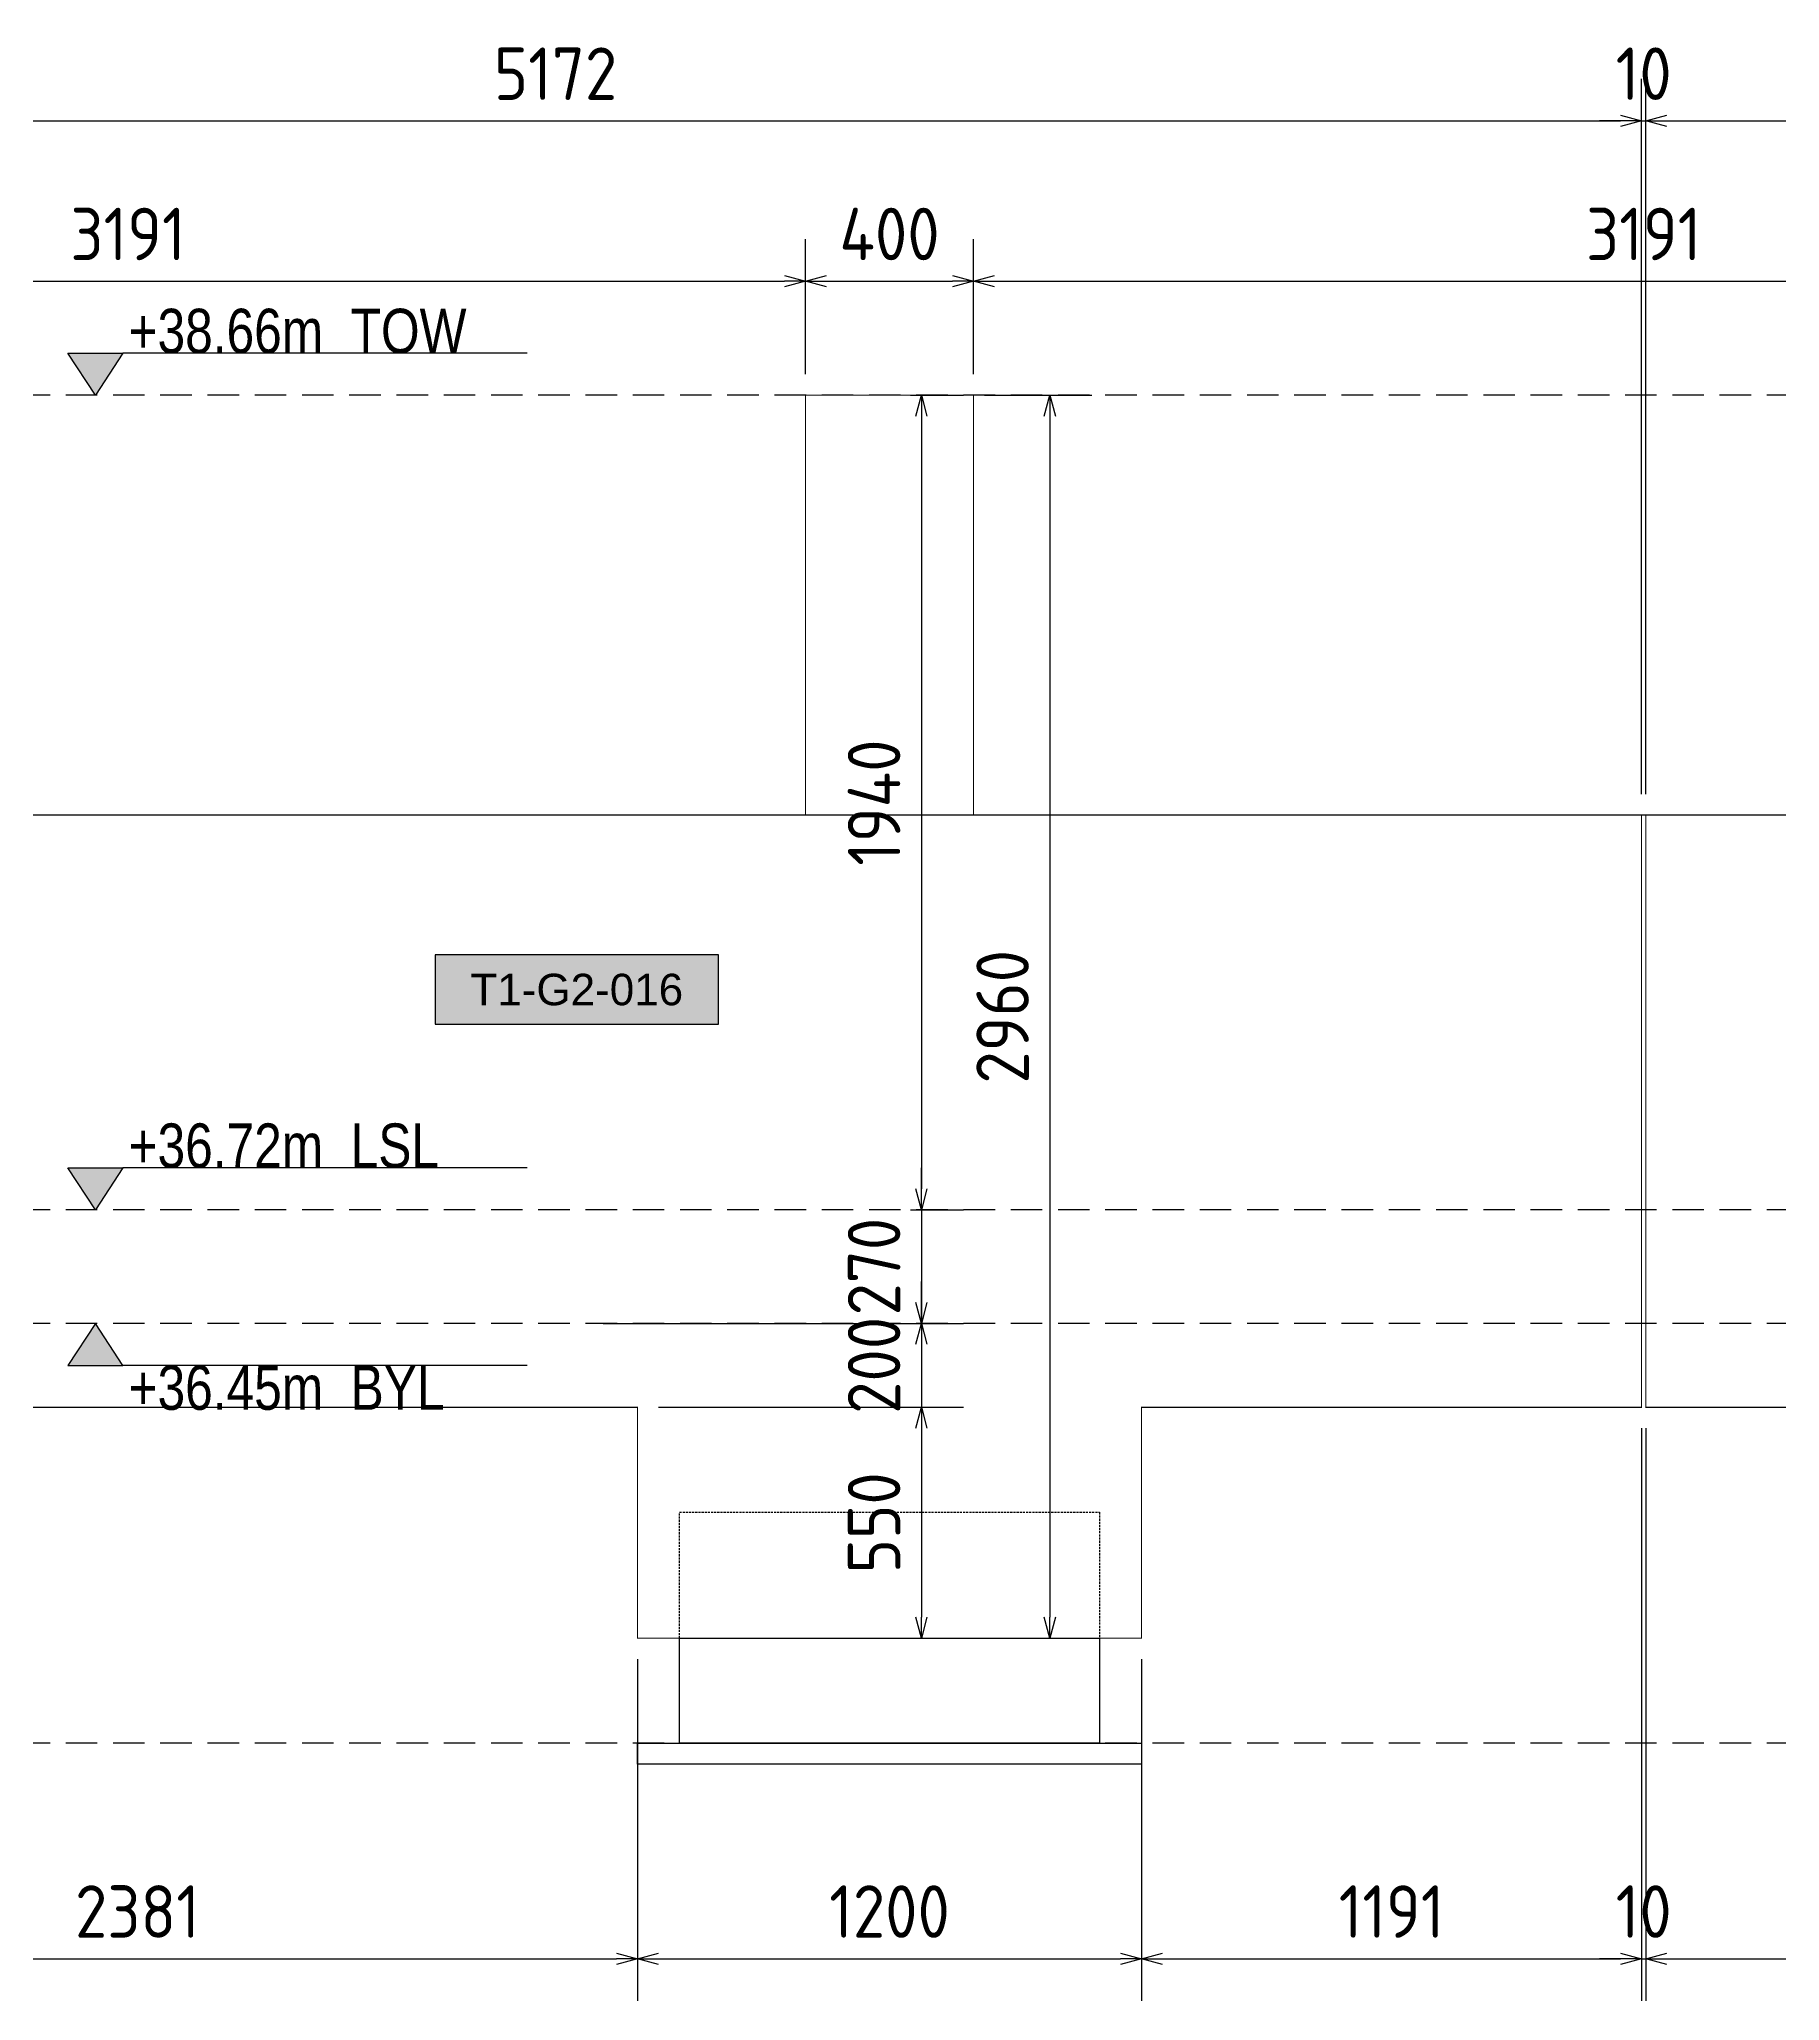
# Model space of a CAD drawing. Header units: centimetres. Extents: x -6122352 to 6876996, y -1694241 to 2592194.
# Drawn here: x 3305304 to 3309448, y 78270 to 82941 of the extents above; entities that cross this region are included whole.
import ezdxf
from ezdxf.enums import TextEntityAlignment as Align

# ---------------------------------------------------------------- set-up
doc = ezdxf.new("R2010")
doc.units = ezdxf.units.CM
doc.header["$MEASUREMENT"] = 0
doc.header["$PDMODE"] = 66
doc.header["$PDSIZE"] = 100
for name, pattern in [('23585-XR-AR-END-SETTING OUT PLAN$0$HIDDEN', [0.375, 0.25, -0.125]), ('CENTER', [2, 1.25, -0.25, 0.25, -0.25]), ('DASHED2', [0.375, 0.25, -0.125])]:
    doc.linetypes.add(name, pattern=pattern)
doc.layers.get('Defpoints').update_dxf_attribs({"color": 255, "linetype": 'CENTER'})
for name, color, linetype in [('00-MI-DIM', 7, 'Continuous'), ('@MI-TYPE-01', 30, 'Continuous'), ('JML-Dimension', 1, 'Continuous'), ('PANEL-TAGS', 7, 'Continuous'), ('SECTION', 130, 'Continuous')]:
    doc.layers.add(name, color=color, linetype=linetype)
doc.styles.add('PANELTAG_STYLE', font='arial.ttf')
doc.styles.add('Schueco-BEMSTIL', font='isocpeur.ttf', dxfattribs={"width": 0.9})
doc.styles.add('txt-Pisa-std', font='arial.ttf', dxfattribs={"width": 0.8})
doc.dimstyles.new('MI- JWC-TXT-2.5 MM', dxfattribs={"dimscale": 1.5, "dimtxt": 2.5, "dimasz": 1, "dimexe": 2, "dimexo": 1, "dimgap": 1, "dimtad": 1, "dimdec": 0, "dimdsep": 46, "dimtxsty": 'Schueco-BEMSTIL', "dimblk": 'OPEN30', "dimcen": 0, "dimdle": 2, "dimclrd": 140, "dimclre": 8, "dimclrt": 40, "dimadec": 0, "dimazin": 2, "dimtfac": 1, "dimtdec": 0, "dimtix": 1, "dimtmove": 2, "dimatfit": 3, "dimldrblk": 'OPEN', "dimfxl": 2, "dimlwd": -1, "dimlwe": -1, "dimarcsym": 0})

# ---------------------------------------------------------------- blocks, each defined once
blk = doc.blocks.new('*U1148')
at = {"layer": 'JML-Dimension'}
h = blk.add_hatch(color=10, dxfattribs=at)
h.dxf.hatch_style = 1
h.paths.add_polyline_path([(0, 0), (-1.54, 2.37), (1.54, 2.37)])
blk.add_line((24.31, 2.37), (1.54, 2.37), dxfattribs=at)
blk.add_lwpolyline([(0, 0), (-1.54, 2.37), (1.54, 2.37), (0, 0)], dxfattribs=at)
at = {"color": 5, "style": 'txt-Pisa-std', "width": 0.8}
blk.add_attdef('+0.0', text='', height=2.5, dxfattribs=at).set_placement((1.87, 2.37), align=Align.BOTTOM_LEFT)
blk = doc.blocks.new('*U1149')
at = {"layer": 'JML-Dimension'}
h = blk.add_hatch(color=10, dxfattribs=at)
h.dxf.hatch_style = 1
h.paths.add_polyline_path([(0, 0), (-1.54, 2.37), (1.54, 2.37)])
blk.add_line((24.31, 2.37), (1.54, 2.37), dxfattribs=at)
blk.add_lwpolyline([(0, 0), (-1.54, 2.37), (1.54, 2.37), (0, 0)], dxfattribs=at)
at = {"color": 5, "style": 'txt-Pisa-std', "width": 0.8}
blk.add_attdef('+0.0', text='', height=2.5, dxfattribs=at).set_placement((1.87, 2.37), align=Align.BOTTOM_LEFT)
blk = doc.blocks.new('*U1150')
at = {"layer": 'JML-Dimension'}
h = blk.add_hatch(color=10, dxfattribs=at)
h.dxf.hatch_style = 1
h.paths.add_polyline_path([(0, 0), (-1.54, 2.37), (1.54, 2.37)])
blk.add_line((24.31, 2.37), (1.54, 2.37), dxfattribs=at)
blk.add_lwpolyline([(0, 0), (-1.54, 2.37), (1.54, 2.37), (0, 0)], dxfattribs=at)
at = {"color": 5, "style": 'txt-Pisa-std', "width": 0.8}
blk.add_attdef('+0.0', text='', height=2.5, dxfattribs=at).set_placement((1.87, 2.37), align=Align.BOTTOM_LEFT)
blk = doc.blocks.new('T1-FOOTING ELEVATION')
at = {"color": 9}
blk.add_lwpolyline([(-600, -250), (600, -250), (600, -300), (-600, -300)], close=True, dxfattribs=at)
at = {"layer": '@MI-TYPE-01', "color": 114, "linetype": '23585-XR-AR-END-SETTING OUT PLAN$0$HIDDEN', "ltscale": 20, "true_color": 0x139b48}
blk.add_lwpolyline([(-500, 0), (-500, 300), (500, 300), (500, 0)], dxfattribs=at)
at = {"layer": '@MI-TYPE-01', "color": 114, "true_color": 0x139b48}
blk.add_lwpolyline([(-500, 0), (500, 0), (500, -250), (-500, -250)], close=True, dxfattribs=at)
blk = doc.blocks.new('_Open30')
at = {"color": 0, "linetype": 'ByBlock', "lineweight": -2}
for p, q in [((-1, 0.268), (0, 0)), ((0, 0), (-1, -0.268)), ((0, 0), (-1, 0))]:
    blk.add_line(p, q, dxfattribs=at)
blk = doc.blocks.new('*D4195')
at = {"layer": '00-MI-DIM', "color": 8, "transparency": 16777216}
for p, q in [((3303937.5, 82143), (3303937.5, 82464.6)), ((3307128.6, 82143), (3307128.6, 82464.6))]:
    blk.add_line(p, q, dxfattribs=at)
at = {"layer": '00-MI-DIM', "color": 140, "transparency": 16777216}
blk.add_line((3303987.5, 82364.6), (3307078.6, 82364.6), dxfattribs=at)
at = {"layer": 'Defpoints', "color": 0, "transparency": 16777216}
for p in [(3307128.6, 82364.6), (3303937.5, 82093), (3307128.6, 82093)]:
    blk.add_point(p, dxfattribs=at)
at = {"layer": '00-MI-DIM', "color": 140, "transparency": 16777216, "xscale": 50, "yscale": 50, "zscale": 50, "rotation": 180}
blk.add_blockref('_Open30', (3303937.5, 82364.6), dxfattribs=at)
at = {"layer": '00-MI-DIM', "color": 140, "transparency": 16777216, "xscale": 50, "yscale": 50, "zscale": 50}
blk.add_blockref('_Open30', (3307128.6, 82364.6), dxfattribs=at)
at = {"layer": '00-MI-DIM', "color": 40, "transparency": 16777216, "insert": (3305515.5, 82477.1), "char_height": 125, "attachment_point": 5, "style": 'Schueco-BEMSTIL'}
blk.add_mtext('3191', dxfattribs=at)
blk = doc.blocks.new('_Open')
at = {"color": 0, "linetype": 'ByBlock', "lineweight": -2}
for p, q in [((-1, 0.2), (0, 0)), ((-1, -0.2), (0, 0)), ((0, 0), (-1, 0))]:
    blk.add_line(p, q, dxfattribs=at)
blk = doc.blocks.new('*D4197')
at = {"layer": '00-MI-DIM', "color": 8, "transparency": 16777216}
for p, q in [((3307128.6, 82143), (3307128.6, 82464.6)), ((3307528.6, 82143), (3307528.6, 82464.6))]:
    blk.add_line(p, q, dxfattribs=at)
at = {"layer": '00-MI-DIM', "color": 140, "transparency": 16777216}
blk.add_line((3307178.6, 82364.6), (3307478.6, 82364.6), dxfattribs=at)
at = {"layer": 'Defpoints', "color": 0, "transparency": 16777216}
for p in [(3307528.6, 82364.6), (3307128.6, 82093), (3307528.6, 82093)]:
    blk.add_point(p, dxfattribs=at)
at = {"layer": '00-MI-DIM', "color": 140, "transparency": 16777216, "xscale": 50, "yscale": 50, "zscale": 50, "rotation": 180}
blk.add_blockref('_Open30', (3307128.6, 82364.6), dxfattribs=at)
at = {"layer": '00-MI-DIM', "color": 140, "transparency": 16777216, "xscale": 50, "yscale": 50, "zscale": 50}
blk.add_blockref('_Open30', (3307528.6, 82364.6), dxfattribs=at)
at = {"layer": '00-MI-DIM', "color": 40, "transparency": 16777216, "insert": (3307328.6, 82477.1), "char_height": 125, "attachment_point": 5, "style": 'Schueco-BEMSTIL'}
blk.add_mtext('400', dxfattribs=at)
blk = doc.blocks.new('*D4199')
at = {"layer": '00-MI-DIM', "color": 8, "transparency": 16777216}
for p, q in [((3307528.6, 82143), (3307528.6, 82464.6)), ((3310719.7, 82143), (3310719.7, 82464.6))]:
    blk.add_line(p, q, dxfattribs=at)
at = {"layer": '00-MI-DIM', "color": 140, "transparency": 16777216}
blk.add_line((3307578.6, 82364.6), (3310669.7, 82364.6), dxfattribs=at)
at = {"layer": 'Defpoints', "color": 0, "transparency": 16777216}
for p in [(3310719.7, 82364.6), (3307528.6, 82093), (3310719.7, 82093)]:
    blk.add_point(p, dxfattribs=at)
at = {"layer": '00-MI-DIM', "color": 140, "transparency": 16777216, "xscale": 50, "yscale": 50, "zscale": 50, "rotation": 180}
blk.add_blockref('_Open30', (3307528.6, 82364.6), dxfattribs=at)
at = {"layer": '00-MI-DIM', "color": 140, "transparency": 16777216, "xscale": 50, "yscale": 50, "zscale": 50}
blk.add_blockref('_Open30', (3310719.7, 82364.6), dxfattribs=at)
at = {"layer": '00-MI-DIM', "color": 40, "transparency": 16777216, "insert": (3309124.1, 82477.1), "char_height": 125, "attachment_point": 5, "style": 'Schueco-BEMSTIL'}
blk.add_mtext('3191', dxfattribs=at)
blk = doc.blocks.new('*D4227')
at = {"layer": '00-MI-DIM', "color": 8, "transparency": 16777216}
for p, q in [((3303947.5, 81143), (3303947.5, 82846.3)), ((3309119.1, 81143), (3309119.1, 82846.3))]:
    blk.add_line(p, q, dxfattribs=at)
at = {"layer": '00-MI-DIM', "color": 140, "transparency": 16777216}
blk.add_line((3303997.5, 82746.3), (3309069.1, 82746.3), dxfattribs=at)
at = {"layer": 'Defpoints', "color": 0, "transparency": 16777216}
for p in [(3309119.1, 82746.3), (3303947.5, 81093), (3309119.1, 81093)]:
    blk.add_point(p, dxfattribs=at)
at = {"layer": '00-MI-DIM', "color": 140, "transparency": 16777216, "xscale": 50, "yscale": 50, "zscale": 50, "rotation": 180}
blk.add_blockref('_Open30', (3303947.5, 82746.3), dxfattribs=at)
at = {"layer": '00-MI-DIM', "color": 140, "transparency": 16777216, "xscale": 50, "yscale": 50, "zscale": 50}
blk.add_blockref('_Open30', (3309119.1, 82746.3), dxfattribs=at)
at = {"layer": '00-MI-DIM', "color": 40, "transparency": 16777216, "insert": (3306533.3, 82858.8), "char_height": 125, "attachment_point": 5, "style": 'Schueco-BEMSTIL'}
blk.add_mtext('5172', dxfattribs=at)
blk = doc.blocks.new('*D4229')
at = {"layer": '00-MI-DIM', "color": 8, "transparency": 16777216}
for p, q in [((3309119.1, 81143), (3309119.1, 82846.3)), ((3309129.1, 81143), (3309129.1, 82846.3))]:
    blk.add_line(p, q, dxfattribs=at)
at = {"layer": '00-MI-DIM', "color": 140, "transparency": 16777216}
for p, q in [((3309069.1, 82746.3), (3309019.1, 82746.3)), ((3309119.1, 82746.3), (3309129.1, 82746.3)), ((3309179.1, 82746.3), (3309229.1, 82746.3))]:
    blk.add_line(p, q, dxfattribs=at)
at = {"layer": 'Defpoints', "color": 0, "transparency": 16777216}
for p in [(3309129.1, 82746.3), (3309119.1, 81093), (3309129.1, 81093)]:
    blk.add_point(p, dxfattribs=at)
at = {"layer": '00-MI-DIM', "color": 140, "transparency": 16777216, "xscale": 50, "yscale": 50, "zscale": 50}
blk.add_blockref('_Open30', (3309119.1, 82746.3), dxfattribs=at)
at = {"layer": '00-MI-DIM', "color": 140, "transparency": 16777216, "xscale": 50, "yscale": 50, "zscale": 50, "rotation": 180}
blk.add_blockref('_Open30', (3309129.1, 82746.3), dxfattribs=at)
at = {"layer": '00-MI-DIM', "color": 40, "transparency": 16777216, "insert": (3309124.1, 82858.8), "char_height": 125, "attachment_point": 5, "style": 'Schueco-BEMSTIL'}
blk.add_mtext('10', dxfattribs=at)
blk = doc.blocks.new('*D4231')
at = {"layer": '00-MI-DIM', "color": 8, "transparency": 16777216}
for p, q in [((3309129.1, 81143), (3309129.1, 82846.3)), ((3316301.3, 81143), (3316301.3, 82846.3))]:
    blk.add_line(p, q, dxfattribs=at)
at = {"layer": '00-MI-DIM', "color": 140, "transparency": 16777216}
blk.add_line((3309179.1, 82746.3), (3316251.3, 82746.3), dxfattribs=at)
at = {"layer": 'Defpoints', "color": 0, "transparency": 16777216}
for p in [(3316301.3, 82746.3), (3309129.1, 81093), (3316301.3, 81093)]:
    blk.add_point(p, dxfattribs=at)
at = {"layer": '00-MI-DIM', "color": 140, "transparency": 16777216, "xscale": 50, "yscale": 50, "zscale": 50, "rotation": 180}
blk.add_blockref('_Open30', (3309129.1, 82746.3), dxfattribs=at)
at = {"layer": '00-MI-DIM', "color": 140, "transparency": 16777216, "xscale": 50, "yscale": 50, "zscale": 50}
blk.add_blockref('_Open30', (3316301.3, 82746.3), dxfattribs=at)
at = {"layer": '00-MI-DIM', "color": 40, "transparency": 16777216, "insert": (3312715.2, 82858.8), "char_height": 125, "attachment_point": 5, "style": 'Schueco-BEMSTIL'}
blk.add_mtext('7172', dxfattribs=at)
blk = doc.blocks.new('*D4485')
at = {"layer": '00-MI-DIM', "color": 8, "transparency": 16777216}
for p, q in [((3304347.5, 79512.7), (3304347.5, 78269.8)), ((3306728.6, 79083), (3306728.6, 78269.8))]:
    blk.add_line(p, q, dxfattribs=at)
at = {"layer": '00-MI-DIM', "color": 140, "transparency": 16777216}
blk.add_line((3304397.5, 78369.8), (3306678.6, 78369.8), dxfattribs=at)
at = {"layer": 'Defpoints', "color": 0, "transparency": 16777216}
for p in [(3304347.5, 79562.7), (3306728.6, 79133), (3306728.6, 78369.8)]:
    blk.add_point(p, dxfattribs=at)
at = {"layer": '00-MI-DIM', "color": 140, "transparency": 16777216, "xscale": 50, "yscale": 50, "zscale": 50, "rotation": 180}
blk.add_blockref('_Open30', (3304347.5, 78369.8), dxfattribs=at)
at = {"layer": '00-MI-DIM', "color": 140, "transparency": 16777216, "xscale": 50, "yscale": 50, "zscale": 50}
blk.add_blockref('_Open30', (3306728.6, 78369.8), dxfattribs=at)
at = {"layer": '00-MI-DIM', "color": 40, "transparency": 16777216, "insert": (3305538, 78482.3), "char_height": 125, "attachment_point": 5, "style": 'Schueco-BEMSTIL'}
blk.add_mtext('2381', dxfattribs=at)
blk = doc.blocks.new('*D4487')
at = {"layer": '00-MI-DIM', "color": 8, "transparency": 16777216}
for p, q in [((3306728.6, 79083), (3306728.6, 78269.8)), ((3307928.6, 79083), (3307928.6, 78269.8))]:
    blk.add_line(p, q, dxfattribs=at)
at = {"layer": '00-MI-DIM', "color": 140, "transparency": 16777216}
blk.add_line((3306778.6, 78369.8), (3307878.6, 78369.8), dxfattribs=at)
at = {"layer": 'Defpoints', "color": 0, "transparency": 16777216}
for p in [(3306728.6, 79133), (3307928.6, 79133), (3307928.6, 78369.8)]:
    blk.add_point(p, dxfattribs=at)
at = {"layer": '00-MI-DIM', "color": 140, "transparency": 16777216, "xscale": 50, "yscale": 50, "zscale": 50, "rotation": 180}
blk.add_blockref('_Open30', (3306728.6, 78369.8), dxfattribs=at)
at = {"layer": '00-MI-DIM', "color": 140, "transparency": 16777216, "xscale": 50, "yscale": 50, "zscale": 50}
blk.add_blockref('_Open30', (3307928.6, 78369.8), dxfattribs=at)
at = {"layer": '00-MI-DIM', "color": 40, "transparency": 16777216, "insert": (3307328.6, 78482.3), "char_height": 125, "attachment_point": 5, "style": 'Schueco-BEMSTIL'}
blk.add_mtext('1200', dxfattribs=at)
blk = doc.blocks.new('*D4413')
at = {"layer": '00-MI-DIM', "color": 8, "transparency": 16777216}
for p, q in [((3309119.1, 79633), (3309119.1, 78269.8)), ((3307928.6, 79083), (3307928.6, 78269.8))]:
    blk.add_line(p, q, dxfattribs=at)
at = {"layer": '00-MI-DIM', "color": 140, "transparency": 16777216}
blk.add_line((3307978.6, 78369.8), (3309069.1, 78369.8), dxfattribs=at)
at = {"layer": 'Defpoints', "color": 0, "transparency": 16777216}
for p in [(3309119.1, 79683), (3307928.6, 79133), (3309119.1, 78369.8)]:
    blk.add_point(p, dxfattribs=at)
at = {"layer": '00-MI-DIM', "color": 140, "transparency": 16777216, "xscale": 50, "yscale": 50, "zscale": 50, "rotation": 180}
blk.add_blockref('_Open30', (3307928.6, 78369.8), dxfattribs=at)
at = {"layer": '00-MI-DIM', "color": 140, "transparency": 16777216, "xscale": 50, "yscale": 50, "zscale": 50}
blk.add_blockref('_Open30', (3309119.1, 78369.8), dxfattribs=at)
at = {"layer": '00-MI-DIM', "color": 40, "transparency": 16777216, "insert": (3308523.9, 78482.3), "char_height": 125, "attachment_point": 5, "style": 'Schueco-BEMSTIL'}
blk.add_mtext('1191', dxfattribs=at)
blk = doc.blocks.new('*D4415')
at = {"layer": '00-MI-DIM', "color": 8, "transparency": 16777216}
for p, q in [((3309119.1, 79633), (3309119.1, 78269.8)), ((3309129.1, 79633), (3309129.1, 78269.8))]:
    blk.add_line(p, q, dxfattribs=at)
at = {"layer": '00-MI-DIM', "color": 140, "transparency": 16777216}
for p, q in [((3309069.1, 78369.8), (3309019.1, 78369.8)), ((3309119.1, 78369.8), (3309129.1, 78369.8)), ((3309179.1, 78369.8), (3309229.1, 78369.8))]:
    blk.add_line(p, q, dxfattribs=at)
at = {"layer": 'Defpoints', "color": 0, "transparency": 16777216}
for p in [(3309119.1, 79683), (3309129.1, 79683), (3309129.1, 78369.8)]:
    blk.add_point(p, dxfattribs=at)
at = {"layer": '00-MI-DIM', "color": 140, "transparency": 16777216, "xscale": 50, "yscale": 50, "zscale": 50}
blk.add_blockref('_Open30', (3309119.1, 78369.8), dxfattribs=at)
at = {"layer": '00-MI-DIM', "color": 140, "transparency": 16777216, "xscale": 50, "yscale": 50, "zscale": 50, "rotation": 180}
blk.add_blockref('_Open30', (3309129.1, 78369.8), dxfattribs=at)
at = {"layer": '00-MI-DIM', "color": 40, "transparency": 16777216, "insert": (3309124.1, 78482.3), "char_height": 125, "attachment_point": 5, "style": 'Schueco-BEMSTIL'}
blk.add_mtext('10', dxfattribs=at)
blk = doc.blocks.new('*D4417')
at = {"layer": '00-MI-DIM', "color": 8, "transparency": 16777216}
for p, q in [((3309129.1, 79633), (3309129.1, 78269.8)), ((3310319.7, 79083), (3310319.7, 78269.8))]:
    blk.add_line(p, q, dxfattribs=at)
at = {"layer": '00-MI-DIM', "color": 140, "transparency": 16777216}
blk.add_line((3309179.1, 78369.8), (3310269.7, 78369.8), dxfattribs=at)
at = {"layer": 'Defpoints', "color": 0, "transparency": 16777216}
for p in [(3309129.1, 79683), (3310319.7, 79133), (3310319.7, 78369.8)]:
    blk.add_point(p, dxfattribs=at)
at = {"layer": '00-MI-DIM', "color": 140, "transparency": 16777216, "xscale": 50, "yscale": 50, "zscale": 50, "rotation": 180}
blk.add_blockref('_Open30', (3309129.1, 78369.8), dxfattribs=at)
at = {"layer": '00-MI-DIM', "color": 140, "transparency": 16777216, "xscale": 50, "yscale": 50, "zscale": 50}
blk.add_blockref('_Open30', (3310319.7, 78369.8), dxfattribs=at)
at = {"layer": '00-MI-DIM', "color": 40, "transparency": 16777216, "insert": (3309724.4, 78482.3), "char_height": 125, "attachment_point": 5, "style": 'Schueco-BEMSTIL'}
blk.add_mtext('1191', dxfattribs=at)
blk = doc.blocks.new('PANELTAG')
at = {"layer": 'PANEL-TAGS', "color": 1}
blk.add_lwpolyline([(-13.5, -3.3), (13.5, -3.3), (13.5, 3.3), (-13.5, 3.3)], close=True, dxfattribs=at)
at = {"layer": 'PANEL-TAGS', "color": 40, "true_color": 0xffd700}
blk.add_solid([(-13.5, -3.3), (13.5, -3.3), (-13.5, 3.3), (13.5, 3.3)], dxfattribs=at)
at = {"layer": 'PANEL-TAGS', "color": 5, "style": 'PANELTAG_STYLE'}
blk.add_attdef('TAGNO', text='', height=3, dxfattribs=at).set_placement((0, 0), align=Align.CENTER)
blk = doc.blocks.new('*D4696')
at = {"color": 8, "transparency": 16777216}
for p, q in [((3307378.6, 82093), (3307504.3, 82093)), ((3307378.6, 80153), (3307504.3, 80153))]:
    blk.add_line(p, q, dxfattribs=at)
at = {"color": 140, "transparency": 16777216}
blk.add_line((3307404.3, 82043), (3307404.3, 80203), dxfattribs=at)
at = {"layer": 'Defpoints', "color": 0, "transparency": 16777216}
for p in [(3307328.6, 82093), (3307328.6, 80153), (3307404.3, 80153)]:
    blk.add_point(p, dxfattribs=at)
at = {"color": 140, "transparency": 16777216, "xscale": 50, "yscale": 50, "zscale": 50}
for p, rotation in [((3307404.3, 82093), 90), ((3307404.3, 80153), 270)]:
    blk.add_blockref('_Open30', p, dxfattribs=dict(at, rotation=rotation))
at = {"color": 40, "transparency": 16777216, "insert": (3307291.8, 81123), "char_height": 125, "attachment_point": 5, "rotation": 90, "style": 'Schueco-BEMSTIL'}
blk.add_mtext('1940', dxfattribs=at)
blk = doc.blocks.new('*D4697')
at = {"color": 140, "transparency": 16777216}
for p, q in [((3307404.3, 80203), (3307404.3, 80253)), ((3307404.3, 80153), (3307404.3, 79883)), ((3307404.3, 79833), (3307404.3, 79783))]:
    blk.add_line(p, q, dxfattribs=at)
at = {"color": 8, "transparency": 16777216}
for p, q in [((3307378.6, 80153), (3307504.3, 80153)), ((3306647, 79883), (3307504.3, 79883))]:
    blk.add_line(p, q, dxfattribs=at)
at = {"layer": 'Defpoints', "color": 0, "transparency": 16777216}
for p in [(3307328.6, 80153), (3306597, 79883), (3307404.3, 79883)]:
    blk.add_point(p, dxfattribs=at)
at = {"color": 140, "transparency": 16777216, "xscale": 50, "yscale": 50, "zscale": 50}
for p, rotation in [((3307404.3, 80153), 270), ((3307404.3, 79883), 90)]:
    blk.add_blockref('_Open30', p, dxfattribs=dict(at, rotation=rotation))
at = {"color": 40, "transparency": 16777216, "insert": (3307291.8, 80018), "char_height": 125, "attachment_point": 5, "rotation": 90, "style": 'Schueco-BEMSTIL'}
blk.add_mtext('270', dxfattribs=at)
blk = doc.blocks.new('*D4698')
at = {"color": 140, "transparency": 16777216}
for p, q in [((3307404.3, 79933), (3307404.3, 79983)), ((3307404.3, 79883), (3307404.3, 79683)), ((3307404.3, 79633), (3307404.3, 79583))]:
    blk.add_line(p, q, dxfattribs=at)
at = {"color": 8, "transparency": 16777216}
for p, q in [((3306647, 79883), (3307504.3, 79883)), ((3306778.6, 79683), (3307504.3, 79683))]:
    blk.add_line(p, q, dxfattribs=at)
at = {"layer": 'Defpoints', "color": 0, "transparency": 16777216}
for p in [(3306597, 79883), (3306728.6, 79683), (3307404.3, 79683)]:
    blk.add_point(p, dxfattribs=at)
at = {"color": 140, "transparency": 16777216, "xscale": 50, "yscale": 50, "zscale": 50}
for p, rotation in [((3307404.3, 79883), 270), ((3307404.3, 79683), 90)]:
    blk.add_blockref('_Open30', p, dxfattribs=dict(at, rotation=rotation))
at = {"color": 40, "transparency": 16777216, "insert": (3307291.8, 79783), "char_height": 125, "attachment_point": 5, "rotation": 90, "style": 'Schueco-BEMSTIL'}
blk.add_mtext('200', dxfattribs=at)
blk = doc.blocks.new('*D4699')
at = {"color": 8, "transparency": 16777216}
for p, q in [((3306778.6, 79683), (3307504.3, 79683)), ((3307378.6, 79133), (3307504.3, 79133))]:
    blk.add_line(p, q, dxfattribs=at)
at = {"color": 140, "transparency": 16777216}
blk.add_line((3307404.3, 79633), (3307404.3, 79183), dxfattribs=at)
at = {"layer": 'Defpoints', "color": 0, "transparency": 16777216}
for p in [(3306728.6, 79683), (3307328.6, 79133), (3307404.3, 79133)]:
    blk.add_point(p, dxfattribs=at)
at = {"color": 140, "transparency": 16777216, "xscale": 50, "yscale": 50, "zscale": 50}
for p, rotation in [((3307404.3, 79683), 90), ((3307404.3, 79133), 270)]:
    blk.add_blockref('_Open30', p, dxfattribs=dict(at, rotation=rotation))
at = {"color": 40, "transparency": 16777216, "insert": (3307291.8, 79408), "char_height": 125, "attachment_point": 5, "rotation": 90, "style": 'Schueco-BEMSTIL'}
blk.add_mtext('550', dxfattribs=at)
blk = doc.blocks.new('*D4700')
at = {"color": 8, "transparency": 16777216}
for p, q in [((3307554.3, 82093), (3307810.3, 82093)), ((3307554.3, 79133), (3307810.3, 79133))]:
    blk.add_line(p, q, dxfattribs=at)
at = {"color": 140, "transparency": 16777216}
blk.add_line((3307710.3, 82043), (3307710.3, 79183), dxfattribs=at)
at = {"layer": 'Defpoints', "color": 0, "transparency": 16777216}
for p in [(3307504.3, 82093), (3307504.3, 79133), (3307710.3, 79133)]:
    blk.add_point(p, dxfattribs=at)
at = {"color": 140, "transparency": 16777216, "xscale": 50, "yscale": 50, "zscale": 50}
for p, rotation in [((3307710.3, 82093), 90), ((3307710.3, 79133), 270)]:
    blk.add_blockref('_Open30', p, dxfattribs=dict(at, rotation=rotation))
at = {"color": 40, "transparency": 16777216, "insert": (3307597.8, 80613), "char_height": 125, "attachment_point": 5, "rotation": 90, "style": 'Schueco-BEMSTIL'}
blk.add_mtext('2960', dxfattribs=at)

msp = doc.modelspace()

# ---------------------------------------------------------------- linework, layer by layer
at = {"color": 160, "linetype": 'DASHED2', "ltscale": 300}
for points in [[(3322542.34028, 82092.99568), (3303947.45983, 82092.99568)], [(3322542.34028, 80152.99568), (3303947.45983, 80152.99568)], [(3322542.34028, 79882.99568), (3303947.45983, 79882.99568)], [(3322542.34028, 78882.99568), (3303947.45983, 78882.99568)]]:
    msp.add_lwpolyline(points, dxfattribs=at)
at = {"color": 160, "linetype": 'DASHED2', "ltscale": 5}
msp.add_lwpolyline([(3321890.99009, 81092.99567), (3303947.45983, 81092.99568)], dxfattribs=at)
at = {"layer": '@MI-TYPE-01', "color": 30, "ltscale": 20, "const_width": 2.5}
for points in [[(3303947.4019, 79582.68422), (3303947.45983, 81092.99568), (3303947.45983, 81092.99568), (3303947.45983, 81092.99568), (3304329.86495, 81092.99568), (3304329.86495, 81092.99568), (3307128.58395, 81092.99568), (3307128.58395, 82092.99568), (3307528.58395, 82092.99568), (3307528.58395, 81092.99568), (3309119.14598, 81092.99567), (3309119.14598, 79682.99568), (3307928.58395, 79682.99568), (3307928.58395, 79132.99567), (3306728.58395, 79132.99568), (3306728.58395, 79682.99567), (3304347.45983, 79682.99568), (3304347.45983, 79542.68422), (3303947.4019, 79542.68422), (3303947.4019, 79582.68422), (3303947.4019, 79582.68422)], [(3309129.14598, 79682.99568), (3309129.14598, 81092.99567), (3310719.70801, 81092.99567), (3310719.70801, 82092.99567), (3311119.70801, 82092.99567), (3311119.70801, 81092.99567), (3314310.55107, 81092.99567), (3314310.55107, 82092.99567), (3314710.55107, 82092.99567), (3314710.55107, 81092.99567), (3316301.2536, 81092.99567), (3316301.2536, 79682.99568), (3315110.55107, 79682.99568), (3315110.55107, 79132.99567), (3313910.55107, 79132.99568), (3313910.55107, 79682.99567), (3311519.70801, 79682.99568), (3311519.70801, 79132.99568), (3310319.70801, 79132.99568), (3310319.70801, 79682.99568), (3309129.14598, 79682.99568)]]:
    msp.add_lwpolyline(points, dxfattribs=at)

# ---------------------------------------------------------------- block references
at = {"layer": '@MI-TYPE-01', "color": 30}
msp.add_blockref('T1-FOOTING ELEVATION', (3307328.58395, 79132.99568), dxfattribs=at)
at = {"layer": 'PANEL-TAGS'}
ref = msp.add_blockref('PANELTAG', (3306583.92874, 80677.91459), dxfattribs=dict(at, xscale=25, yscale=25, zscale=25))
ref.add_attrib('TAGNO', 'T1-G2-016', dxfattribs={"color": 5, "height": 75, "style": 'PANELTAG_STYLE'}).set_placement((3306583.92874, 80677.91459), align=Align.MIDDLE_CENTER)
at = {"layer": 'SECTION', "color": 6}
ref = msp.add_blockref('*U1148', (3305437.72167, 82092.99568), dxfattribs=dict(at, xscale=42.30147098076819, yscale=42.30147098076819, zscale=42.30147098076819))
ref.add_attrib('+0.0', '+38.66m  TOW', (3305516.85031, 82193.25274), dxfattribs={"layer": 'JML-Dimension', "color": 5, "height": 105.7536775, "style": 'txt-Pisa-std', "width": 0.8})
ref = msp.add_blockref('*U1149', (3305437.72167, 80152.99568), dxfattribs=dict(at, xscale=42.30147098076819, yscale=42.30147098076819, zscale=42.30147098076819))
ref.add_attrib('+0.0', '+36.72m  LSL', (3305516.85031, 80253.25274), dxfattribs={"layer": 'JML-Dimension', "color": 5, "height": 105.7536775, "style": 'txt-Pisa-std', "width": 0.8})
ref = msp.add_blockref('*U1150', (3305437.72167, 79882.99568), dxfattribs=dict(at, xscale=-42.30147098076819, yscale=42.30147098076819, zscale=42.30147098076819, rotation=180.0000000024345))
ref.add_attrib('+0.0', '+36.45m  BYL', (3305516.85031, 79677.05707), dxfattribs={"layer": 'JML-Dimension', "color": 5, "height": 105.7536775, "rotation": 0, "style": 'txt-Pisa-std', "width": 0.8})

# ---------------------------------------------------------------- dimensions: what is measured, and where the dimension line sits
for base, p1, p2, picture, middle in [((3307404.31598, 80152.99568), (3307328.58395, 82092.99568), (3307328.58395, 80152.99568), '*D4696', (3307291.81598, 81122.99568)), ((3307710.34153, 79132.99568), (3307504.31598, 82092.99568), (3307504.31598, 79132.99568), '*D4700', (3307597.84153, 80612.99568)), ((3307404.31598, 79882.99568), (3307328.58395, 80152.99568), (3306597.02189, 79882.99568), '*D4697', (3307291.81598, 80017.99568)), ((3307404.31598, 79682.99567), (3306597.02189, 79882.99568), (3306728.58395, 79682.99567), '*D4698', (3307291.81598, 79782.99568)), ((3307404.31598, 79132.99568), (3306728.58395, 79682.99567), (3307328.58395, 79132.99568), '*D4699', (3307291.81598, 79407.99568))]:
    dim = msp.add_linear_dim(base=base, p1=p1, p2=p2, angle=90, dimstyle='MI- JWC-TXT-2.5 MM')
    dim.commit()
    dim.dimension.update_dxf_attribs({"geometry": picture, "text_midpoint": middle})
at = {"layer": '00-MI-DIM', "color": 30}
for base, p1, p2, picture, middle in [((3309119.14598, 82746.34292), (3303947.45983, 81092.99568), (3309119.14598, 81092.99567), '*D4227', (3306533.30291, 82746.34292)), ((3309129.14598, 82746.34292), (3309119.14598, 81092.99567), (3309129.14598, 81092.99567), '*D4229', (3309124.14598, 82746.34292)), ((3316301.2536, 82746.34292), (3309129.14598, 81092.99567), (3316301.2536, 81092.99567), '*D4231', (3312715.19979, 82746.34292)), ((3307128.58395, 82364.62132), (3303937.45983, 82092.99567), (3307128.58395, 82092.99568), '*D4195', (3305515.52189, 82364.62132)), ((3307528.58395, 82364.62132), (3307128.58395, 82092.99568), (3307528.58395, 82092.99568), '*D4197', (3307328.58395, 82364.62132)), ((3310719.70801, 82364.62132), (3307528.58395, 82092.99568), (3310719.70801, 82092.99568), '*D4199', (3309124.14598, 82364.62132)), ((3309119.14598, 78369.80765), (3307928.58395, 79132.99567), (3309119.14598, 79682.99568), '*D4413', (3308523.86497, 78369.80765)), ((3309129.14598, 78369.80765), (3309119.14598, 79682.99568), (3309129.14598, 79682.99568), '*D4415', (3309124.14598, 78369.80765)), ((3310319.70801, 78369.80765), (3309129.14598, 79682.99568), (3310319.70801, 79132.99568), '*D4417', (3309724.427, 78369.80765)), ((3306728.58395, 78369.80765), (3304347.45983, 79562.68422), (3306728.58395, 79132.99568), '*D4485', (3305538.02189, 78369.80765)), ((3307928.58395, 78369.80765), (3306728.58395, 79132.99568), (3307928.58395, 79132.99567), '*D4487', (3307328.58395, 78369.80765))]:
    dim = msp.add_linear_dim(base=base, p1=p1, p2=p2, dimstyle='MI- JWC-TXT-2.5 MM', dxfattribs=at)
    dim.commit()
    dim.dimension.update_dxf_attribs({"geometry": picture, "text_midpoint": middle, "dimtype": 160})

doc.saveas('drawing.dxf')
